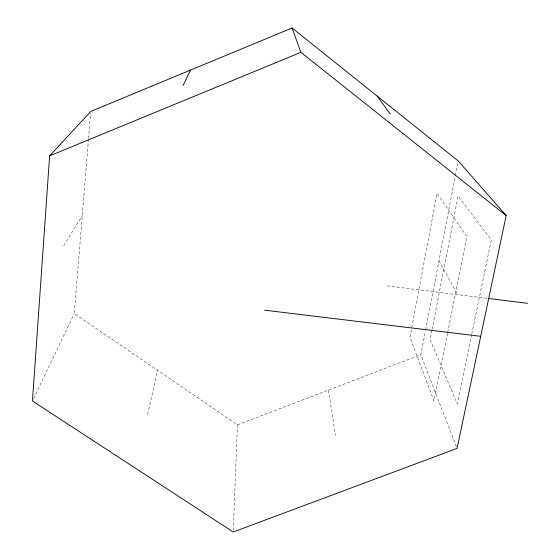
<?xml version="1.0" encoding="UTF-8"?>
<svg xmlns="http://www.w3.org/2000/svg" width="560" height="560" viewBox="0 0 560 560"><rect width="100%" height="100%" fill="white"/><g stroke="black" fill="none" stroke-linecap="round" stroke-linejoin="round"><path stroke-width="0.42" stroke-dasharray="2.8 2.1" d="M233.275 530.257L237.468 424.865L74.284 313.565L88.459 139.328M88.529 138.453L90.587 113.19M456.435 446.796L420.819 354.753L425.453 330.743M425.621 329.889L455.252 176.386M455.42 175.532L457.737 163.527M431.914 330.253L430.08 339.661L457.247 403.739L471.625 334.572M432.082 329.399L458.087 196.063L491.33 239.799L471.807 333.718M447.517 333.41L433.972 401.051L409.927 337.239L437.059 193.291L466.886 236.649L447.685 332.549M147.651 414.4L157.619 370.405M33.579 398.615L74.284 313.565M63.686 245.784L82.25 215.621M237.468 424.865L420.819 354.753M387.037 285.887L486.787 298.256M438.963 260.764L457.688 294.644M328.426 390.082L335.475 435.379"/><path stroke-width="0.84" d="M49.63 155.876L32.445 400.981L233.205 532L457.065 448.42L506.17 215.607L458.234 160.951L292.075 28L90.727 111.447L49.63 155.876L300.909 52.332L506.17 215.607M183.141 85.456L190.526 70.084M264.516 310.17L480.711 336.308M488.523 298.473L527.555 303.31M377.076 96.012L390.18 113.967M292.075 28L300.909 52.332"/></g></svg>
